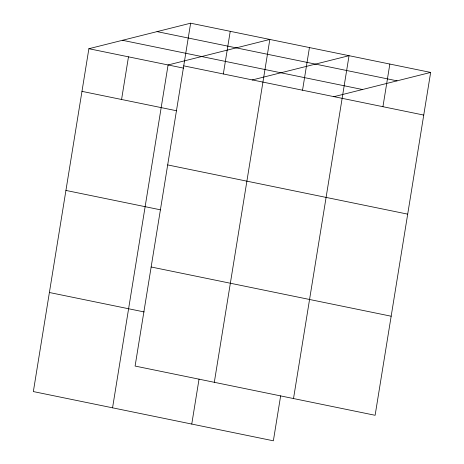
<?xml version="1.0" encoding="UTF-8"?>
<svg xmlns="http://www.w3.org/2000/svg" width="464" height="464" viewBox="0 0 464 464"><rect width="100%" height="100%" fill="white"/><g stroke="black" fill="none" stroke-linecap="round" stroke-linejoin="round"><path stroke-width="0.7" d="M190.634 23.2L135.099 366.061L375.121 415.286L430.65 72.425L190.634 23.2L88.879 48.714L33.35 391.575L273.366 440.8L280.65 395.833M121.574 99.482L128.482 56.834M112.555 407.821L168.084 64.96L269.839 39.446L214.31 382.307M223.329 73.967L230.237 31.32M191.76 424.061L199.044 379.094M302.534 90.213L309.442 47.566M293.515 398.547L349.044 55.686L252.19 79.976M382.939 106.703L389.847 64.055M333.796 96.709L430.65 72.425M157.052 31.622L397.074 80.846M122.455 40.293L362.477 89.517M183.727 65.847L423.742 115.072M88.879 48.714L183.645 68.15M81.971 91.362L176.738 110.797M167.678 164.917L407.699 214.142M65.929 190.431L160.689 209.867M151.148 266.991L391.164 316.216M49.393 292.506L144.159 311.941"/></g></svg>
